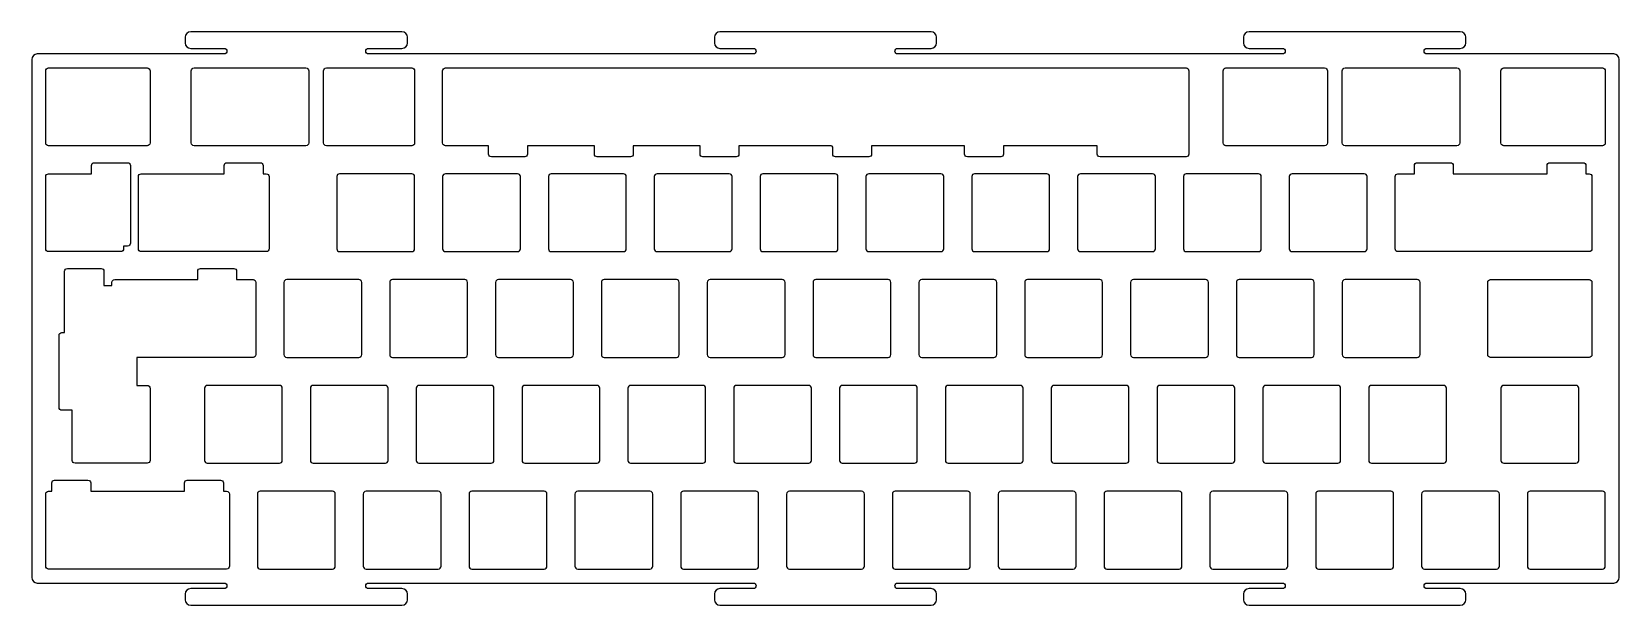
# Model space of a CAD drawing. Header units: millimetres. Extents: x -286 to 0, y -4 to 99.
import ezdxf

# ---------------------------------------------------------------- set-up
doc = ezdxf.new("R2010")
doc.units = ezdxf.units.MM
doc.layers.get('0').update_dxf_attribs({"linetype": 'CONTINUOUS'})

msp = doc.modelspace()

# ---------------------------------------------------------------- linework, layer by layer
for points in [[(-284.75, 95.25, 0.414213562), (-285.75, 94.25), (-285.75, 1, 0.414213562), (-284.75, 0), (-251.125, 0, -0.414213571), (-250.625, -0.5, -0.414213562), (-251.125, -1), (-257.125, -1, 0.414213562), (-258.125, -2), (-258.125, -3, 0.414213562), (-257.125, -4), (-219.125, -4, 0.414213562), (-218.125, -3), (-218.125, -2, 0.414213562), (-219.125, -1), (-225.125, -1, -0.414213562), (-225.625, -0.5, -0.414213571), (-225.125, 0), (-155.875, 0, -0.414213571), (-155.375, -0.5, -0.414213562), (-155.875, -1), (-161.875, -1, 0.414213562), (-162.875, -2), (-162.875, -3, 0.414213562), (-161.875, -4), (-123.875, -4, 0.414213562), (-122.875, -3), (-122.875, -2, 0.414213562), (-123.875, -1), (-129.875, -1, -0.414213562), (-130.375, -0.5, -0.414213571), (-129.875, 0), (-60.625, 0, -0.414213571), (-60.125, -0.5, -0.414213562), (-60.625, -1), (-66.625, -1, 0.414213562), (-67.625, -2), (-67.625, -3, 0.414213562), (-66.625, -4), (-28.625, -4, 0.414213562), (-27.625, -3), (-27.625, -2, 0.414213562), (-28.625, -1), (-34.625, -1, -0.414213562), (-35.125, -0.5, -0.414213571), (-34.625, 0), (-1, 0, 0.414213562), (0, 1), (0, 94.25, 0.414213562), (-1, 95.25), (-34.625, 95.25, -1), (-34.625, 96.25), (-28.625, 96.25, 0.414213562), (-27.625, 97.25), (-27.625, 98.25, 0.414213562), (-28.625, 99.25), (-66.625, 99.25, 0.414213562), (-67.625, 98.25), (-67.625, 97.25, 0.414213562), (-66.625, 96.25), (-60.625, 96.25, -1), (-60.625, 95.25), (-129.875, 95.25, -1), (-129.875, 96.25), (-123.875, 96.25, 0.414213562), (-122.875, 97.25), (-122.875, 98.25, 0.414213562), (-123.875, 99.25), (-161.875, 99.25, 0.414213562), (-162.875, 98.25), (-162.875, 97.25, 0.414213562), (-161.875, 96.25), (-155.875, 96.25, -1), (-155.875, 95.25), (-225.125, 95.25, -1), (-225.125, 96.25), (-219.125, 96.25, 0.414213562), (-218.125, 97.25), (-218.125, 98.25, 0.414213562), (-219.125, 99.25), (-257.125, 99.25, 0.414213562), (-258.125, 98.25), (-258.125, 97.25, 0.414213562), (-257.125, 96.25), (-251.125, 96.25, -1), (-251.125, 95.25)], [(-282.725, 92.725), (-264.9625, 92.725, -0.414213562), (-264.4625, 92.225), (-264.4625, 79.225, -0.414213562), (-264.9625, 78.725), (-282.725, 78.725, -0.414213562), (-283.225, 79.225), (-283.225, 92.225, -0.414213562)], [(-256.53125, 92.725), (-236.3875, 92.725, -0.414213562), (-235.8875, 92.225), (-235.8875, 79.225, -0.414213562), (-236.3875, 78.725), (-256.53125, 78.725, -0.414213562), (-257.03125, 79.225), (-257.03125, 92.225, -0.414213562)], [(-232.71875, 92.725), (-217.3375, 92.725, -0.414213562), (-216.8375, 92.225), (-216.8375, 79.225, -0.414213562), (-217.3375, 78.725), (-232.71875, 78.725, -0.414213562), (-233.21875, 79.225), (-233.21875, 92.225, -0.414213562)], [(-184.46875, 78.725), (-196.525, 78.725), (-196.525, 77.225, -0.414213562), (-197.025, 76.725), (-203.025, 76.725, -0.414213562), (-203.525, 77.225), (-203.525, 78.725), (-211.2875, 78.725, -0.414213562), (-211.7875, 79.225), (-211.7875, 92.225, -0.414213562), (-211.2875, 92.725), (-77.96875, 92.725, -0.414213562), (-77.46875, 92.225), (-77.46875, 77.225, -0.414213562), (-77.96875, 76.725), (-93.45575, 76.725, -0.414213562), (-93.95575, 77.225), (-93.95575, 78.725), (-110.83175, 78.725), (-110.83175, 77.225, -0.414213562), (-111.33175, 76.725), (-117.33175, 76.725, -0.414213562), (-117.83175, 77.225), (-117.83175, 78.725), (-134.58075, 78.725), (-134.58075, 77.225, -0.414213562), (-135.08075, 76.725), (-141.08075, 76.725, -0.414213562), (-141.58075, 77.225), (-141.58075, 78.475, 0.414213562), (-141.83075, 78.725), (-158.45675, 78.725), (-158.45675, 77.225, -0.414213562), (-158.95675, 76.725), (-164.95675, 76.725, -0.414213562), (-165.45675, 77.225), (-165.45675, 78.725), (-177.46875, 78.725), (-177.46875, 77.225, -0.414213562), (-177.96875, 76.725), (-183.96875, 76.725, -0.414213562), (-184.46875, 77.225)], [(-70.79375, 92.725), (-53.03125, 92.725, -0.414213562), (-52.53125, 92.225), (-52.53125, 79.225, -0.414213562), (-53.03125, 78.725), (-70.79375, 78.725, -0.414213562), (-71.29375, 79.225), (-71.29375, 92.225, -0.414213562)], [(-49.3625, 92.725), (-29.21875, 92.725, -0.414213562), (-28.71875, 92.225), (-28.71875, 79.225, -0.414213562), (-29.21875, 78.725), (-49.3625, 78.725, -0.414213562), (-49.8625, 79.225), (-49.8625, 92.225, -0.414213562)], [(-20.7875, 92.725), (-3.025, 92.725, -0.414213562), (-2.525, 92.225), (-2.525, 79.225, -0.414213562), (-3.025, 78.725), (-20.7875, 78.725, -0.414213562), (-21.2875, 79.225), (-21.2875, 92.225, -0.414213562)], [(-274.99425, 73.675), (-274.99425, 75.175, -0.414213562), (-274.49425, 75.675), (-268.49425, 75.675, -0.414213562), (-267.99425, 75.175), (-267.99425, 61.175, -0.414213562), (-268.49425, 60.675), (-269.225, 60.675), (-269.225, 60.175, -0.414213562), (-269.725, 59.675), (-282.725, 59.675, -0.414213562), (-283.225, 60.175), (-283.225, 73.175, -0.414213562), (-282.725, 73.675)], [(-266.05625, 73.675), (-251.11825, 73.675), (-251.11825, 75.175, -0.414213562), (-250.61825, 75.675), (-244.61825, 75.675, -0.414213562), (-244.11825, 75.175), (-244.11825, 73.675), (-243.53125, 73.675, -0.414213562), (-243.03125, 73.175), (-243.03125, 60.175, -0.414213562), (-243.53125, 59.675), (-266.05625, 59.675, -0.414213562), (-266.55625, 60.175), (-266.55625, 73.175, -0.414213562)], [(-36.86925, 73.675), (-36.86925, 75.175, -0.414213562), (-36.36925, 75.675), (-30.36925, 75.675, -0.414213562), (-29.86925, 75.175), (-29.86925, 73.675), (-12.99325, 73.675), (-12.99325, 75.175, -0.414213562), (-12.49325, 75.675), (-6.49325, 75.675, -0.414213562), (-5.99325, 75.175), (-5.99325, 73.675), (-5.40625, 73.675, -0.414213562), (-4.90625, 73.175), (-4.90625, 60.175, -0.414213562), (-5.40625, 59.675), (-39.8375, 59.675, -0.414213562), (-40.3375, 60.175), (-40.3375, 73.175, -0.414213562), (-39.8375, 73.675)], [(-217.3375, 59.675, 0.414213562), (-216.8375, 60.175), (-216.8375, 73.175, 0.414213562), (-217.3375, 73.675), (-230.3375, 73.675, 0.414213562), (-230.8375, 73.175), (-230.8375, 60.175, 0.414213562), (-230.3375, 59.675)], [(-198.2875, 59.675, 0.414213562), (-197.7875, 60.175), (-197.7875, 73.175, 0.414213562), (-198.2875, 73.675), (-211.2875, 73.675, 0.414213562), (-211.7875, 73.175), (-211.7875, 60.175, 0.414213562), (-211.2875, 59.675)], [(-179.2375, 59.675, 0.414213562), (-178.7375, 60.175), (-178.7375, 73.175, 0.414213562), (-179.2375, 73.675), (-192.2375, 73.675, 0.414213562), (-192.7375, 73.175), (-192.7375, 60.175, 0.414213562), (-192.2375, 59.675)], [(-160.1875, 59.675, 0.414213562), (-159.6875, 60.175), (-159.6875, 73.175, 0.414213562), (-160.1875, 73.675), (-173.1875, 73.675, 0.414213562), (-173.6875, 73.175), (-173.6875, 60.175, 0.414213562), (-173.1875, 59.675)], [(-141.1375, 59.675, 0.414213562), (-140.6375, 60.175), (-140.6375, 73.175, 0.414213562), (-141.1375, 73.675), (-154.1375, 73.675, 0.414213562), (-154.6375, 73.175), (-154.6375, 60.175, 0.414213562), (-154.1375, 59.675)], [(-122.0875, 59.675, 0.414213562), (-121.5875, 60.175), (-121.5875, 73.175, 0.414213562), (-122.0875, 73.675), (-135.0875, 73.675, 0.414213562), (-135.5875, 73.175), (-135.5875, 60.175, 0.414213562), (-135.0875, 59.675)], [(-103.0375, 59.675, 0.414213562), (-102.5375, 60.175), (-102.5375, 73.175, 0.414213562), (-103.0375, 73.675), (-116.0375, 73.675, 0.414213562), (-116.5375, 73.175), (-116.5375, 60.175, 0.414213562), (-116.0375, 59.675)], [(-83.9875, 59.675, 0.414213562), (-83.4875, 60.175), (-83.4875, 73.175, 0.414213562), (-83.9875, 73.675), (-96.9875, 73.675, 0.414213562), (-97.4875, 73.175), (-97.4875, 60.175, 0.414213562), (-96.9875, 59.675)], [(-64.9375, 59.675, 0.414213562), (-64.4375, 60.175), (-64.4375, 73.175, 0.414213562), (-64.9375, 73.675), (-77.9375, 73.675, 0.414213562), (-78.4375, 73.175), (-78.4375, 60.175, 0.414213562), (-77.9375, 59.675)], [(-45.8875, 59.675, 0.414213562), (-45.3875, 60.175), (-45.3875, 73.175, 0.414213562), (-45.8875, 73.675), (-58.8875, 73.675, 0.414213562), (-59.3875, 73.175), (-59.3875, 60.175, 0.414213562), (-58.8875, 59.675)], [(-279.84375, 45.1), (-279.84375, 56.125, -0.414213562), (-279.34375, 56.625), (-273.25675, 56.625, -0.414213562), (-272.75675, 56.125), (-272.75675, 53.538), (-271.31875, 53.538), (-271.31875, 54.125, -0.414213562), (-270.81875, 54.625), (-255.88075, 54.625), (-255.88075, 56.125, -0.414213562), (-255.38075, 56.625), (-249.38075, 56.625, -0.414213562), (-248.88075, 56.125), (-248.88075, 54.625), (-245.9125, 54.625, -0.414213562), (-245.4125, 54.125), (-245.4125, 41.125, -0.414213562), (-245.9125, 40.625), (-266.84375, 40.625), (-266.84375, 35.575), (-264.9625, 35.575, -0.414213562), (-264.4625, 35.075), (-264.4625, 22.075, -0.414213562), (-264.9625, 21.575), (-277.9625, 21.575, -0.414213562), (-278.4625, 22.075), (-278.4625, 31.1), (-280.34375, 31.1, -0.414213562), (-280.84375, 31.6), (-280.84375, 44.6, -0.414213562), (-280.34375, 45.1)], [(-226.8625, 40.625, 0.414213562), (-226.3625, 41.125), (-226.3625, 54.125, 0.414213562), (-226.8625, 54.625), (-239.8625, 54.625, 0.414213562), (-240.3625, 54.125), (-240.3625, 41.125, 0.414213562), (-239.8625, 40.625)], [(-207.8125, 40.625, 0.414213562), (-207.3125, 41.125), (-207.3125, 54.125, 0.414213562), (-207.8125, 54.625), (-220.8125, 54.625, 0.414213562), (-221.3125, 54.125), (-221.3125, 41.125, 0.414213562), (-220.8125, 40.625)], [(-188.7625, 40.625, 0.414213562), (-188.2625, 41.125), (-188.2625, 54.125, 0.414213562), (-188.7625, 54.625), (-201.7625, 54.625, 0.414213562), (-202.2625, 54.125), (-202.2625, 41.125, 0.414213562), (-201.7625, 40.625)], [(-169.7125, 40.625, 0.414213562), (-169.2125, 41.125), (-169.2125, 54.125, 0.414213562), (-169.7125, 54.625), (-182.7125, 54.625, 0.414213562), (-183.2125, 54.125), (-183.2125, 41.125, 0.414213562), (-182.7125, 40.625)], [(-150.6625, 40.625, 0.414213562), (-150.1625, 41.125), (-150.1625, 54.125, 0.414213562), (-150.6625, 54.625), (-163.6625, 54.625, 0.414213562), (-164.1625, 54.125), (-164.1625, 41.125, 0.414213562), (-163.6625, 40.625)], [(-131.6125, 40.625, 0.414213562), (-131.1125, 41.125), (-131.1125, 54.125, 0.414213562), (-131.6125, 54.625), (-144.6125, 54.625, 0.414213562), (-145.1125, 54.125), (-145.1125, 41.125, 0.414213562), (-144.6125, 40.625)], [(-112.5625, 40.625, 0.414213562), (-112.0625, 41.125), (-112.0625, 54.125, 0.414213562), (-112.5625, 54.625), (-125.5625, 54.625, 0.414213562), (-126.0625, 54.125), (-126.0625, 41.125, 0.414213562), (-125.5625, 40.625)], [(-93.5125, 40.625, 0.414213562), (-93.0125, 41.125), (-93.0125, 54.125, 0.414213562), (-93.5125, 54.625), (-106.5125, 54.625, 0.414213562), (-107.0125, 54.125), (-107.0125, 41.125, 0.414213562), (-106.5125, 40.625)], [(-74.4625, 40.625, 0.414213562), (-73.9625, 41.125), (-73.9625, 54.125, 0.414213562), (-74.4625, 54.625), (-87.4625, 54.625, 0.414213562), (-87.9625, 54.125), (-87.9625, 41.125, 0.414213562), (-87.4625, 40.625)], [(-55.4125, 40.625, 0.414213562), (-54.9125, 41.125), (-54.9125, 54.125, 0.414213562), (-55.4125, 54.625), (-68.4125, 54.625, 0.414213562), (-68.9125, 54.125), (-68.9125, 41.125, 0.414213562), (-68.4125, 40.625)], [(-36.3625, 40.625, 0.414213562), (-35.8625, 41.125), (-35.8625, 54.125, 0.414213562), (-36.3625, 54.625), (-49.3625, 54.625, 0.414213562), (-49.8625, 54.125), (-49.8625, 41.125, 0.414213562), (-49.3625, 40.625)], [(-23.16875, 54.625), (-5.40625, 54.625, -0.414213562), (-4.90625, 54.125), (-4.90625, 41.125, -0.414213562), (-5.40625, 40.625), (-23.16875, 40.625, -0.414213562), (-23.66875, 41.125), (-23.66875, 54.125, -0.414213562)], [(-241.15, 21.575, 0.414213562), (-240.65, 22.075), (-240.65, 35.075, 0.414213562), (-241.15, 35.575), (-254.15, 35.575, 0.414213562), (-254.65, 35.075), (-254.65, 22.075, 0.414213562), (-254.15, 21.575)], [(-222.1, 21.575, 0.414213562), (-221.6, 22.075), (-221.6, 35.075, 0.414213562), (-222.1, 35.575), (-235.1, 35.575, 0.414213562), (-235.6, 35.075), (-235.6, 22.075, 0.414213562), (-235.1, 21.575)], [(-203.05, 21.575, 0.414213562), (-202.55, 22.075), (-202.55, 35.075, 0.414213562), (-203.05, 35.575), (-216.05, 35.575, 0.414213562), (-216.55, 35.075), (-216.55, 22.075, 0.414213562), (-216.05, 21.575)], [(-184, 21.575, 0.414213562), (-183.5, 22.075), (-183.5, 35.075, 0.414213562), (-184, 35.575), (-197, 35.575, 0.414213562), (-197.5, 35.075), (-197.5, 22.075, 0.414213562), (-197, 21.575)], [(-164.95, 21.575, 0.414213562), (-164.45, 22.075), (-164.45, 35.075, 0.414213562), (-164.95, 35.575), (-177.95, 35.575, 0.414213562), (-178.45, 35.075), (-178.45, 22.075, 0.414213562), (-177.95, 21.575)], [(-145.9, 21.575, 0.414213562), (-145.4, 22.075), (-145.4, 35.075, 0.414213562), (-145.9, 35.575), (-158.9, 35.575, 0.414213562), (-159.4, 35.075), (-159.4, 22.075, 0.414213562), (-158.9, 21.575)], [(-126.85, 21.575, 0.414213562), (-126.35, 22.075), (-126.35, 35.075, 0.414213562), (-126.85, 35.575), (-139.85, 35.575, 0.414213562), (-140.35, 35.075), (-140.35, 22.075, 0.414213562), (-139.85, 21.575)], [(-107.8, 21.575, 0.414213562), (-107.3, 22.075), (-107.3, 35.075, 0.414213562), (-107.8, 35.575), (-120.8, 35.575, 0.414213562), (-121.3, 35.075), (-121.3, 22.075, 0.414213562), (-120.8, 21.575)], [(-88.75, 21.575, 0.414213562), (-88.25, 22.075), (-88.25, 35.075, 0.414213562), (-88.75, 35.575), (-101.75, 35.575, 0.414213562), (-102.25, 35.075), (-102.25, 22.075, 0.414213562), (-101.75, 21.575)], [(-69.7, 21.575, 0.414213562), (-69.2, 22.075), (-69.2, 35.075, 0.414213562), (-69.7, 35.575), (-82.7, 35.575, 0.414213562), (-83.2, 35.075), (-83.2, 22.075, 0.414213562), (-82.7, 21.575)], [(-50.65, 21.575, 0.414213562), (-50.15, 22.075), (-50.15, 35.075, 0.414213562), (-50.65, 35.575), (-63.65, 35.575, 0.414213562), (-64.15, 35.075), (-64.15, 22.075, 0.414213562), (-63.65, 21.575)], [(-31.6, 21.575, 0.414213562), (-31.1, 22.075), (-31.1, 35.075, 0.414213562), (-31.6, 35.575), (-44.6, 35.575, 0.414213562), (-45.1, 35.075), (-45.1, 22.075, 0.414213562), (-44.6, 21.575)], [(-7.7875, 21.575, 0.414213562), (-7.2875, 22.075), (-7.2875, 35.075, 0.414213562), (-7.7875, 35.575), (-20.7875, 35.575, 0.414213562), (-21.2875, 35.075), (-21.2875, 22.075, 0.414213562), (-20.7875, 21.575)], [(-258.262, 16.525), (-258.262, 18.025, -0.414213562), (-257.762, 18.525), (-251.762, 18.525, -0.414213562), (-251.262, 18.025), (-251.262, 16.525), (-250.675, 16.525, -0.414213562), (-250.175, 16.025), (-250.175, 3.025, -0.414213562), (-250.675, 2.525), (-282.725, 2.525, -0.414213562), (-283.225, 3.025), (-283.225, 16.025, -0.414213562), (-282.725, 16.525), (-282.138, 16.525), (-282.138, 18.025, -0.414213562), (-281.638, 18.525), (-275.638, 18.525, -0.414213562), (-275.138, 18.025), (-275.138, 16.525)], [(-231.625, 2.525, 0.414213562), (-231.125, 3.025), (-231.125, 16.025, 0.414213562), (-231.625, 16.525), (-244.625, 16.525, 0.414213562), (-245.125, 16.025), (-245.125, 3.025, 0.414213562), (-244.625, 2.525)], [(-212.575, 2.525, 0.414213562), (-212.075, 3.025), (-212.075, 16.025, 0.414213562), (-212.575, 16.525), (-225.575, 16.525, 0.414213562), (-226.075, 16.025), (-226.075, 3.025, 0.414213562), (-225.575, 2.525)], [(-193.525, 2.525, 0.414213562), (-193.025, 3.025), (-193.025, 16.025, 0.414213562), (-193.525, 16.525), (-206.525, 16.525, 0.414213562), (-207.025, 16.025), (-207.025, 3.025, 0.414213562), (-206.525, 2.525)], [(-174.475, 2.525, 0.414213562), (-173.975, 3.025), (-173.975, 16.025, 0.414213562), (-174.475, 16.525), (-187.475, 16.525, 0.414213562), (-187.975, 16.025), (-187.975, 3.025, 0.414213562), (-187.475, 2.525)], [(-155.425, 2.525, 0.414213562), (-154.925, 3.025), (-154.925, 16.025, 0.414213562), (-155.425, 16.525), (-168.425, 16.525, 0.414213562), (-168.925, 16.025), (-168.925, 3.025, 0.414213562), (-168.425, 2.525)], [(-136.375, 2.525, 0.414213562), (-135.875, 3.025), (-135.875, 16.025, 0.414213562), (-136.375, 16.525), (-149.375, 16.525, 0.414213562), (-149.875, 16.025), (-149.875, 3.025, 0.414213562), (-149.375, 2.525)], [(-117.325, 2.525, 0.414213562), (-116.825, 3.025), (-116.825, 16.025, 0.414213562), (-117.325, 16.525), (-130.325, 16.525, 0.414213562), (-130.825, 16.025), (-130.825, 3.025, 0.414213562), (-130.325, 2.525)], [(-98.275, 2.525, 0.414213562), (-97.775, 3.025), (-97.775, 16.025, 0.414213562), (-98.275, 16.525), (-111.275, 16.525, 0.414213562), (-111.775, 16.025), (-111.775, 3.025, 0.414213562), (-111.275, 2.525)], [(-79.225, 2.525, 0.414213562), (-78.725, 3.025), (-78.725, 16.025, 0.414213562), (-79.225, 16.525), (-92.225, 16.525, 0.414213562), (-92.725, 16.025), (-92.725, 3.025, 0.414213562), (-92.225, 2.525)], [(-60.175, 2.525, 0.414213562), (-59.675, 3.025), (-59.675, 16.025, 0.414213562), (-60.175, 16.525), (-73.175, 16.525, 0.414213562), (-73.675, 16.025), (-73.675, 3.025, 0.414213562), (-73.175, 2.525)], [(-41.125, 2.525, 0.414213562), (-40.625, 3.025), (-40.625, 16.025, 0.414213562), (-41.125, 16.525), (-54.125, 16.525, 0.414213562), (-54.625, 16.025), (-54.625, 3.025, 0.414213562), (-54.125, 2.525)], [(-22.075, 2.525, 0.414213562), (-21.575, 3.025), (-21.575, 16.025, 0.414213562), (-22.075, 16.525), (-35.075, 16.525, 0.414213562), (-35.575, 16.025), (-35.575, 3.025, 0.414213562), (-35.075, 2.525)], [(-3.025, 2.525, 0.414213562), (-2.525, 3.025), (-2.525, 16.025, 0.414213562), (-3.025, 16.525), (-16.025, 16.525, 0.414213562), (-16.525, 16.025), (-16.525, 3.025, 0.414213562), (-16.025, 2.525)]]:
    msp.add_lwpolyline(points, format="xyb", close=True)

doc.saveas('drawing.dxf')
